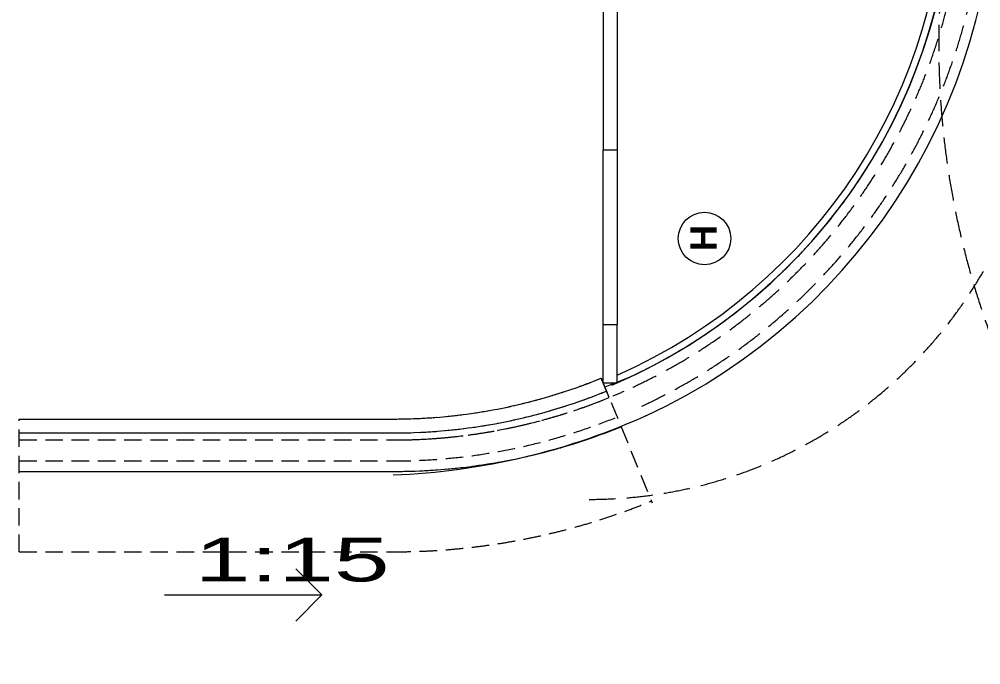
# Model space of a CAD drawing. Header units: millimetres. Extents: x 50620 to 404449, y -131543 to 97.
# Drawn here: x 321337 to 335088, y -130964 to -121728 of the extents above; entities that cross this region are included whole.
import ezdxf

# ---------------------------------------------------------------- set-up
doc = ezdxf.new("R2010")
doc.units = ezdxf.units.MM
for name, pattern in [('CONTINOUS', [0]), ('DASHED', [0.75, 0.5, -0.25]), ('IDA - Hidden 065', [537.5, 375, -162.5])]:
    doc.linetypes.add(name, pattern=pattern)
for name, color, linetype, lineweight in [('A-_ANOT----_A-1', 8, 'Continuous', 0), ('A-_ANOT----_D', 8, 'Continuous', 9), ('A-_DETA----_E-1', 8, 'Continuous', 9), ('A-_DETA----_E-10', 8, 'IDA - Hidden 065', 9), ('A-_DETA----_E-11', 8, 'IDA - Hidden 065', 9), ('A-_DETA----_E-2', 8, 'IDA - Hidden 065', 9), ('A-_FLOR----_E', 8, 'Continuous', 9), ('A-_HANR----_E1', 8, 'Continuous', 9), ('A-_HANR----_E3', 8, 'Continuous', 9), ('A-_WALL----_E', 8, 'Continuous', 9), ('M-_ARCHI', 8, 'Continuous', 5), ('Retaining Walls', 8, 'Continuous', 5)]:
    doc.layers.add(name, color=color, linetype=linetype, lineweight=lineweight)
doc.styles.add('Arial Narrow_1', font='ARIALN.TTF', dxfattribs={"width": 2, "height": 300})
doc.styles.add('Arial_B', font='arialbd.ttf', dxfattribs={"height": 7})

# ---------------------------------------------------------------- blocks, each defined once
blk = doc.blocks.new('Railing - Railing-8037599-BLK 2 2ND STOREY PLAN')
at = {"layer": 'A-_HANR----_E3'}
for p, q in [((-157986, -130052), (-157986, -129952)), ((-153186, -129952), (-157986, -129952)), ((-157986, -130052), (-153286, -130052)), ((-153286, -130052), (-153186, -129952)), ((-153186, -129952), (-153286, -130052)), ((-153286, -130052), (-153286, -130352)), ((-153186, -130352), (-153186, -129952)), ((-153186, -130352), (-153286, -130352)), ((-153186, -130352), (-153286, -130352))]:
    blk.add_line(p, q, dxfattribs=at)
for radius, start in [(8000, 293.5782), (7900, 293.8976)]:
    blk.add_arc((-161186, -130352), radius, start, 0, dxfattribs=at)
blk = doc.blocks.new('ARCHI 2ND_2024 09 11')
at = {"layer": 'A-_ANOT----_A-1', "color": 8, "lineweight": 5}
blk.add_circle((-53850, -96867.4), 375, dxfattribs=at)
at = {"layer": 'A-_ANOT----_D', "color": 8, "lineweight": 5}
for p, q in [((-59321.2, -101967.5), (-59696.2, -101592.5)), ((-61571.2, -101967.5), (-59321.2, -101967.5)), ((-59321.2, -101967.5), (-59696.2, -102342.5))]:
    blk.add_line(p, q, dxfattribs=at)
at = {"layer": 'A-_DETA----_E-1', "color": 8, "lineweight": 5}
blk.add_line((-54939.4, -98859.9), (-55273.7, -98996.5), dxfattribs=at)
for centre, radius, start, end in [((-58321, -91576.8), 8029.9, 294.90621, 2.6898), ((-58319.3, -91578.7), 8627.4, 294.90118, 2.51582), ((-58680.9, -90493.4), 9764, 272.23564, 294.56725)]:
    blk.add_arc(centre, radius, start, end, dxfattribs=at)
at = {"layer": 'A-_DETA----_E-10', "lineweight": 5}
blk.add_arc((-55500, -94100), 6500, 270, 360, dxfattribs=at)
at = {"layer": 'A-_DETA----_E-11', "lineweight": 5}
blk.add_arc((-38500, -94100), 12000, 163.22791, 227.63377, dxfattribs=at)
at = {"layer": 'A-_DETA----_E-2', "color": 8, "lineweight": 5}
for centre, radius, start, end in [((-58336.7, -91559.3), 8202.4, 294.95413, 3.55986), ((-58319.7, -91578.3), 8478, 294.90222, 3.57263), ((-58300, -91600), 8150, 270, 293.88536)]:
    blk.add_arc(centre, radius, start, end, dxfattribs=at)
at = {"layer": 'A-_FLOR----_E', "color": 8, "lineweight": 5}
for p, q in [((-55100, -98932.1), (-55100, -98332.1)), ((-55173.3, -98963.7), (-55100, -98932.1))]:
    blk.add_line(p, q, dxfattribs=at)
for start, end in [(343.27495, 344.31783), (341.02621, 342.07743), (338.77931, 339.83701), (336.53374, 337.59657), (334.28914, 335.35609), (332.04528, 333.11557), (329.802, 330.87503), (327.55918, 328.63444), (325.31673, 326.3938), (323.07458, 324.15311), (320.83268, 321.91237), (318.59099, 319.67157), (316.34948, 317.4307), (314.10812, 315.18974), (311.86689, 312.9487), (309.62577, 310.70756), (307.38475, 308.4663), (305.14382, 306.2249), (302.90296, 303.98335), (300.66218, 301.74161), (298.42145, 299.49965), (296.18078, 297.25743), (293.94016, 295.01489)]:
    blk.add_arc((-58300, -91600), 8000, start, end, dxfattribs=at)
at = {"layer": 'A-_WALL----_E', "color": 8, "lineweight": 5}
for p, q in [((-55300, -50500), (-55300, -95600)), ((-55100, -50500), (-55100, -95600)), ((-55300, -98100), (-55300, -95600)), ((-55300, -95600), (-55100, -95600)), ((-55100, -95600), (-55100, -98100)), ((-55300, -98932.1), (-55300, -98100)), ((-55300, -98100), (-55100, -98100)), ((-55100, -98932.1), (-55100, -98100)), ((-55300, -98932.1), (-55100, -98932.1))]:
    blk.add_line(p, q, dxfattribs=at)
at = {"layer": 'Retaining Walls', "color": 8, "linetype": 'DASHED', "lineweight": 5, "ltscale": 500}
for p, q in [((-55327.1, -98865.7), (-54598.3, -100648.9)), ((-55327.1, -98865.7), (-54608.3, -100624.5)), ((-63650, -101350), (-63650, -99450)), ((-63650, -99450), (-58300, -99450)), ((-63650, -101350), (-63650, -99450)), ((-63650, -99650), (-58300, -99650)), ((-63650, -99750), (-58300, -99750)), ((-63650, -99750), (-58300, -99750)), ((-63650, -100050), (-58300, -100050)), ((-63650, -100050), (-58300, -100050)), ((-63650, -100200), (-58300, -100200)), ((-63650, -101350), (-58300, -101350)), ((-63650, -101350), (-58300, -101350))]:
    blk.add_line(p, q, dxfattribs=at)
at = {"layer": 'Retaining Walls', "color": 8, "linetype": 'CONTINOUS', "lineweight": 5, "ltscale": 500}
for p, q in [((-55213.6, -99143.4), (-55327.1, -98865.7)), ((-63650, -99450), (-58300, -99450)), ((-63650, -99650), (-58300, -99650)), ((-63650, -100200), (-58300, -100200))]:
    blk.add_line(p, q, dxfattribs=at)
for radius in [7860.6, 8060.6, 8610.6]:
    blk.add_arc((-58301.1, -91589.4), radius, 270.0078, 292.23074, dxfattribs=at)
at = {"layer": 'Retaining Walls', "color": 8, "linetype": 'DASHED', "lineweight": 5, "ltscale": 500}
for radius in [7860.6, 8060.6, 8160.6, 8160.6, 8460.6, 8460.6, 8610.6, 9760.6, 9760.6]:
    blk.add_arc((-58301.1, -91589.4), radius, 270.0078, 292.23074, dxfattribs=at)
at = {"layer": 'A-_HANR----_E1', "color": 8, "lineweight": 5}
blk.add_blockref('Railing - Railing-8037599-BLK 2 2ND STOREY PLAN', (102886.4, 38752.4), dxfattribs=at)
at = {"layer": 'A-_ANOT----_A-1', "color": 8, "lineweight": 5, "insert": (-54050.7, -97049.5), "char_height": 375, "width": 440.928, "attachment_point": 1, "rotation": 90, "style": 'Arial_B'}
blk.add_mtext('\\fArial|b1|i0|c0|p34|;H', dxfattribs=at)
at = {"layer": 'A-_ANOT----_D', "color": 8, "lineweight": 5, "insert": (-61140.2, -101149.5), "char_height": 625, "width": 1665.616, "attachment_point": 1, "line_spacing_factor": 0.974696, "style": 'Arial Narrow_1'}
blk.add_mtext('1:15', dxfattribs=at)

msp = doc.modelspace()

# ---------------------------------------------------------------- block references
at = {"layer": 'M-_ARCHI', "lineweight": 5, "extrusion": (0.000419962, 1.0854e-05, 1), "rotation": 359.9999887056363}
msp.add_blockref('ARCHI 2ND_2024 09 11', (384987, -27998, 422), dxfattribs=at)

doc.saveas('drawing.dxf')
